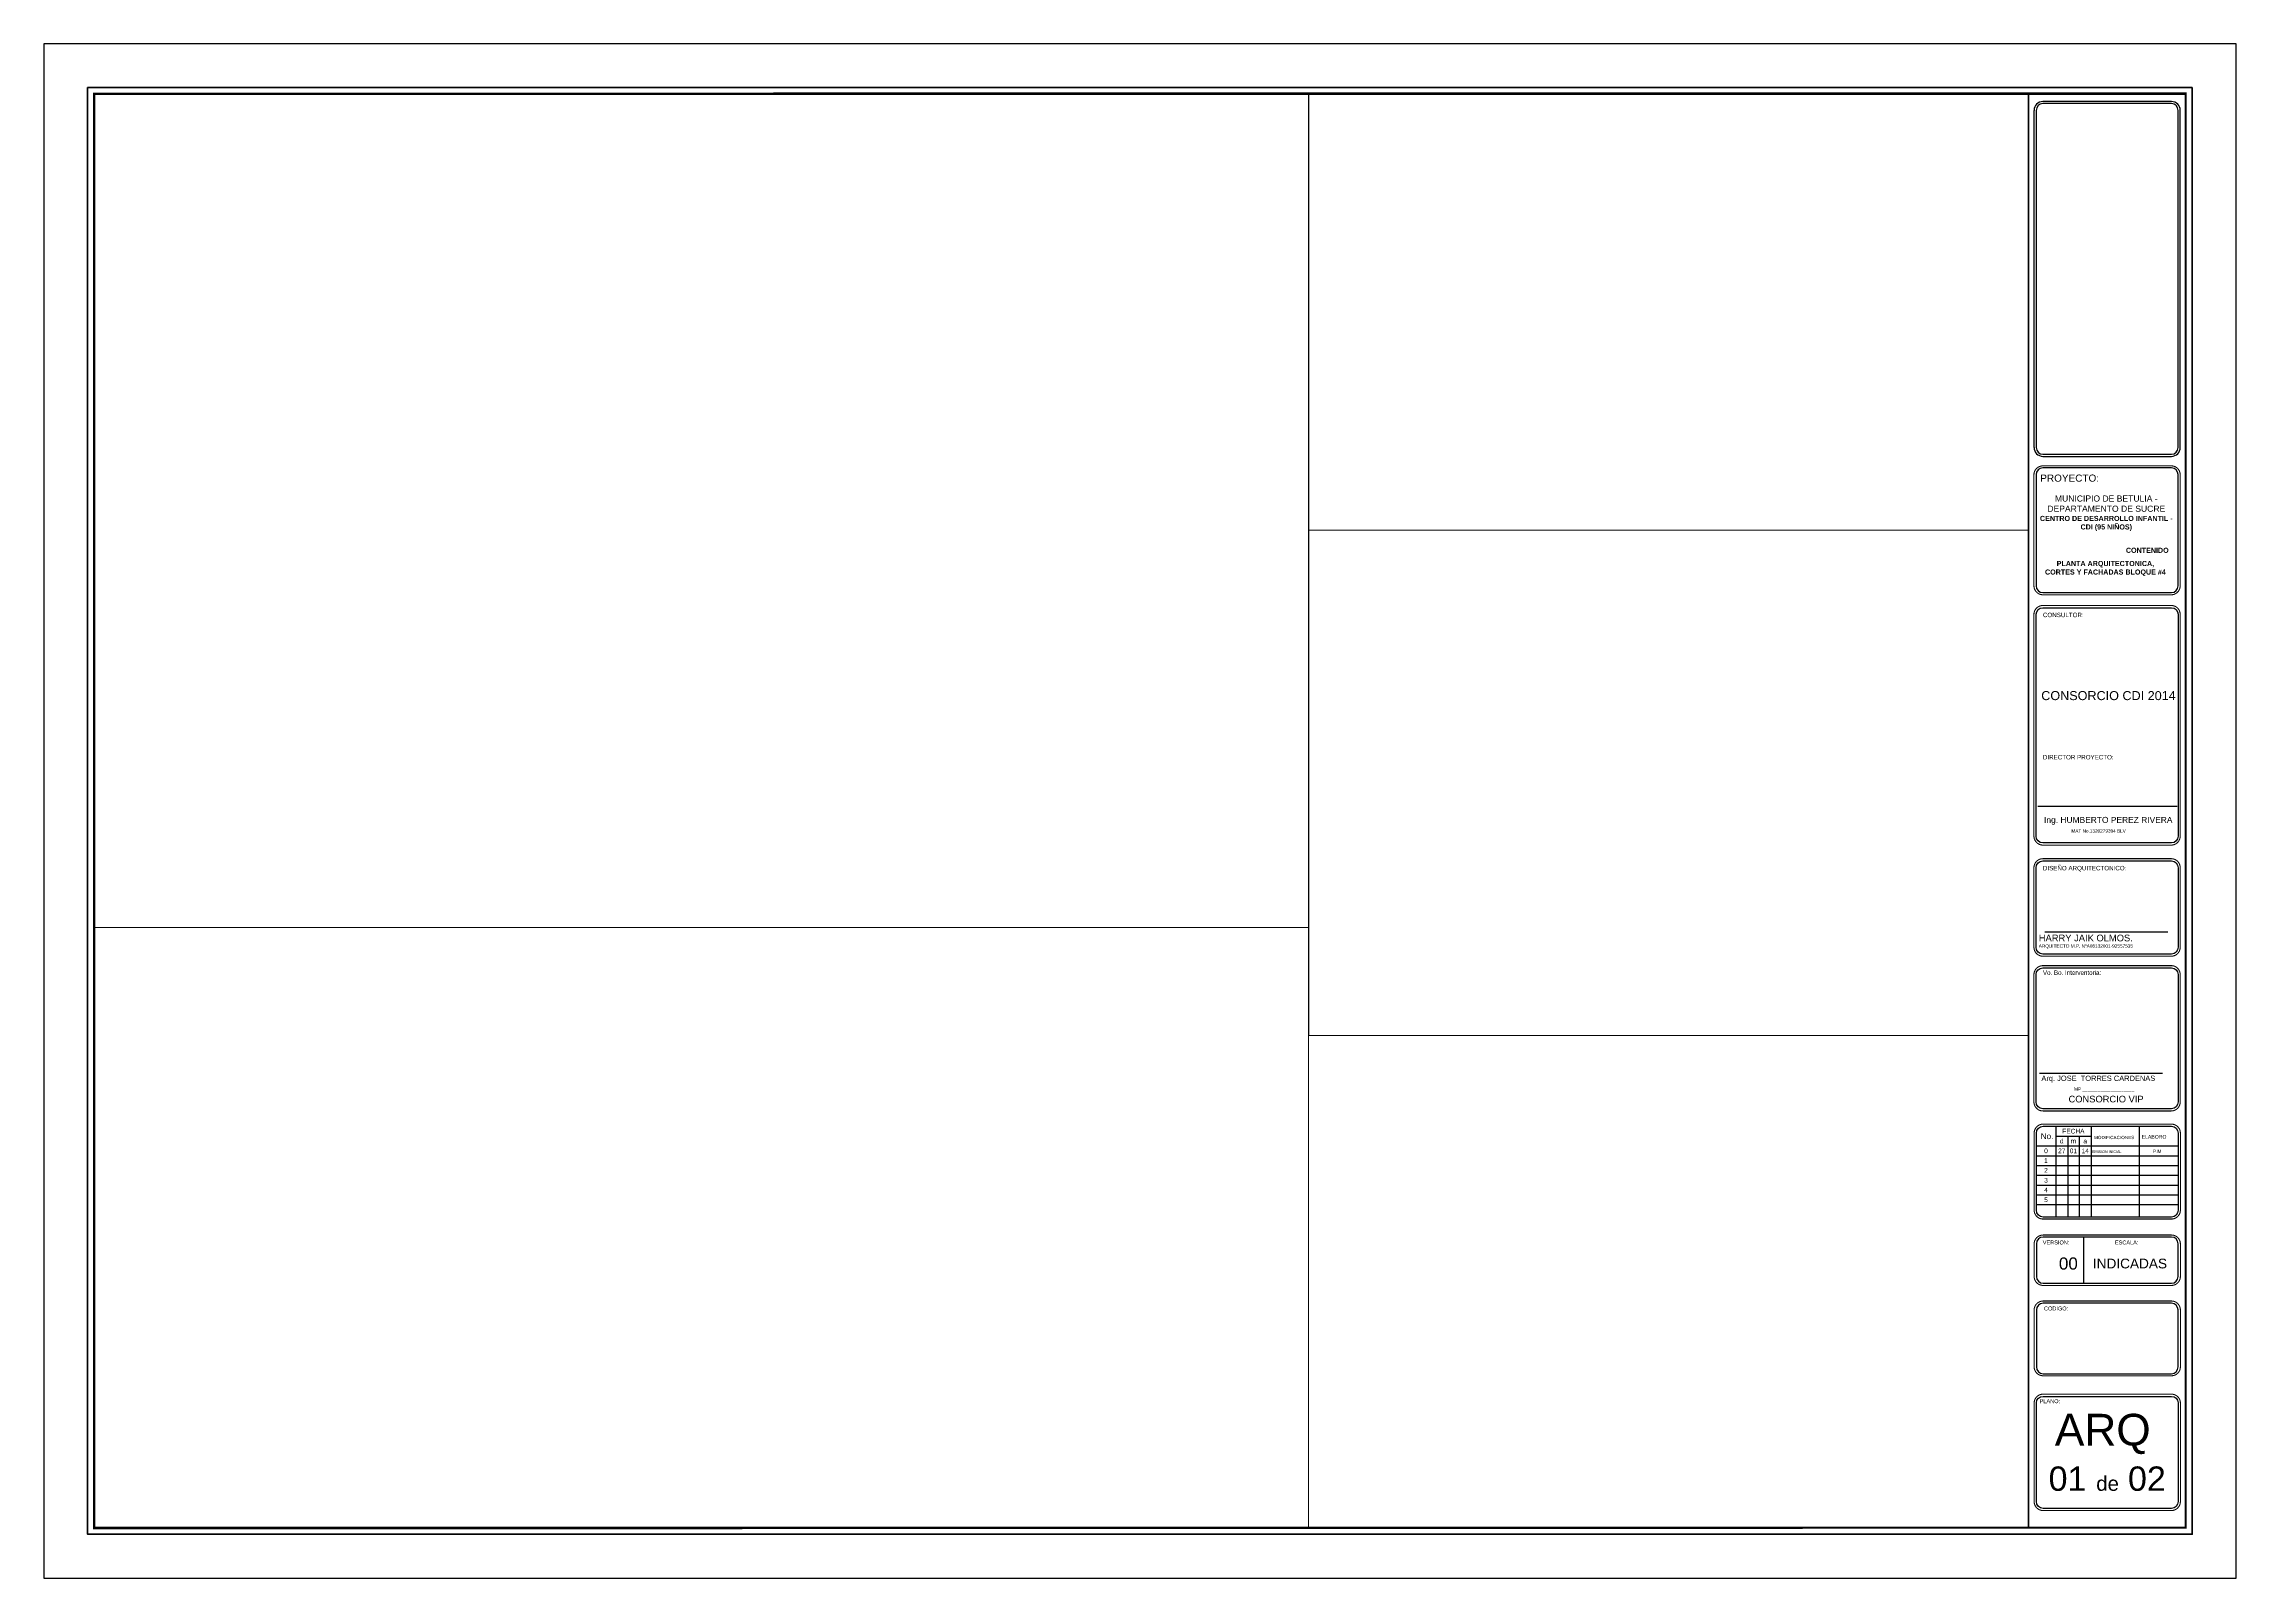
# Paper-space layout 'ARQ4 PLANO 1' of a CAD drawing. Header units: millimetres. Extents: x -76.95 to -75.95, y 40.01 to 40.71.
import ezdxf
from ezdxf.enums import TextEntityAlignment as Align

# ---------------------------------------------------------------- set-up
doc = ezdxf.new("R2010")
doc.units = ezdxf.units.MM
doc.header["$LTSCALE"] = 0.5
doc.linetypes.add('CONTINUA', pattern=[0])
doc.layers.add('0-JARDI', color=3, linetype='CONTINUA', lineweight=15)
doc.layers.add('MARGEN', color=144, linetype='Continuous', lineweight=50)
doc.layers.add('NOIMPRIMIBLES', color=252, linetype='Continuous', plot=False)
doc.layers.add('T_TEXTO ESPECIFICACIONES', color=140, linetype='Continuous')
doc.layers.add('X_REFERENCIAS', color=5, linetype='Continuous')
doc.styles.add('ARIAL', font='Arial.ttf', dxfattribs={"height": 0.5})
doc.styles.add('ROTULO', font='swissl.ttf')
doc.styles.add('TEXT_ROTULO_ING', font='swisse.ttf', dxfattribs={"height": 0.3})

psp = doc.layouts.new('ARQ4 PLANO 1')

# ---------------------------------------------------------------- linework, layer by layer
at = {"layer": '0-JARDI'}
psp.add_lwpolyline([(-76.0471, 40.0424), (-76.0471, 40.6875)], dxfattribs=at)
at = {"layer": 'MARGEN', "lineweight": 120}
psp.add_lwpolyline([(-75.9726, 40.6901), (-76.9326, 40.6901), (-76.9326, 40.0301), (-75.9726, 40.0301)], close=True, dxfattribs=at)
at = {"layer": 'MARGEN'}
psp.add_lwpolyline([(-75.9756, 40.6871), (-76.9296, 40.6871), (-76.9296, 40.0331), (-75.9756, 40.0331)], close=True, dxfattribs=at)
at = {"layer": 'NOIMPRIMIBLES'}
psp.add_lwpolyline([(-75.9526, 40.7101), (-76.9526, 40.7101), (-76.9526, 40.0101), (-75.9526, 40.0101)], close=True, dxfattribs=at)
at = {"layer": 'T_TEXTO ESPECIFICACIONES'}
for points in [[(-76.043, 40.3622), (-75.9795, 40.3622)], [(-76.0399, 40.3049), (-75.9838, 40.3049)], [(-76.0423, 40.2405), (-75.9862, 40.2405)], [(-76.0348, 40.2162), (-76.0348, 40.1748)], [(-76.0348, 40.2117), (-76.0187, 40.2117)], [(-76.0294, 40.2117), (-76.0294, 40.1748)], [(-76.0241, 40.2117), (-76.0241, 40.1748)], [(-76.0187, 40.2162), (-76.0187, 40.1748)], [(-75.9968, 40.2162), (-75.9968, 40.1748)], [(-76.0437, 40.2073), (-75.979, 40.2073)], [(-76.0437, 40.2028), (-75.979, 40.2028)], [(-76.0437, 40.1983), (-75.979, 40.1983)], [(-76.0437, 40.1939), (-75.979, 40.1939)], [(-76.0437, 40.1894), (-75.979, 40.1894)], [(-76.0437, 40.185), (-75.979, 40.185)], [(-76.0437, 40.1805), (-75.979, 40.1805)]]:
    psp.add_lwpolyline(points, dxfattribs=at)
at = {"layer": 'X_REFERENCIAS'}
for p, q in [((-75.9821, 40.6837), (-76.0407, 40.6837)), ((-76.0448, 40.6797), (-76.0448, 40.5259)), ((-75.9781, 40.5259), (-75.9781, 40.6797)), ((-76.0407, 40.5218), (-75.9821, 40.5218))]:
    psp.add_line(p, q, dxfattribs=at)
at = {"layer": 'X_REFERENCIAS', "linetype": 'Continuous'}
for p, q in [((-75.9821, 40.6828), (-76.0407, 40.6828)), ((-76.0438, 40.6797), (-76.0438, 40.5259)), ((-75.979, 40.5259), (-75.979, 40.6797)), ((-76.0407, 40.5228), (-75.9821, 40.5228))]:
    psp.add_line(p, q, dxfattribs=at)
at = {"layer": 'X_REFERENCIAS', "const_width": 0.000974}
psp.add_lwpolyline([(-75.9756, 40.0331), (-76.9296, 40.0328), (-76.9296, 40.6873), (-75.9756, 40.6875)], close=True, dxfattribs=at)
at = {"layer": 'X_REFERENCIAS'}
for points, const_width in [([(-76.0474, 40.6871), (-76.0474, 40.0331)], 0.000539), ([(-76.0471, 40.6875), (-76.0471, 40.0331)], 0.000537)]:
    psp.add_lwpolyline(points, dxfattribs=dict(at, const_width=const_width))
at = {"layer": 'X_REFERENCIAS', "const_width": 0.000487}
for points in [[(-75.9821, 40.5175), (-76.0407, 40.5175, 0.41421), (-76.0448, 40.5135), (-76.0448, 40.4628, 0.41421), (-76.0407, 40.4587), (-75.9821, 40.4587, 0.41421), (-75.9781, 40.4628), (-75.9781, 40.5135, 0.41421)], [(-76.0407, 40.4538), (-75.9821, 40.4538, -0.41421), (-75.9781, 40.4498), (-75.9781, 40.3486, -0.41421), (-75.9821, 40.3445), (-76.0407, 40.3445, -0.41421), (-76.0448, 40.3486), (-76.0448, 40.4498, -0.41421)], [(-76.0407, 40.3383), (-75.9821, 40.3383, -0.41421), (-75.9781, 40.3342), (-75.9781, 40.2979, -0.41421), (-75.9821, 40.2938), (-76.0407, 40.2938, -0.41421), (-76.0448, 40.2979), (-76.0448, 40.3342, -0.41421)], [(-76.0407, 40.2895), (-75.9821, 40.2895, -0.41421), (-75.9781, 40.2854), (-75.9781, 40.2273, -0.41421), (-75.9821, 40.2232), (-76.0407, 40.2232, -0.41421), (-76.0448, 40.2273), (-76.0448, 40.2854, -0.41421)], [(-76.0406, 40.2172), (-75.9821, 40.2172, -0.41421), (-75.978, 40.2131), (-75.978, 40.1779, -0.41421), (-75.9821, 40.1739), (-76.0406, 40.1739, -0.41421), (-76.0447, 40.1779), (-76.0447, 40.2131, -0.41421)], [(-75.9821, 40.1666), (-76.0406, 40.1666, 0.41421), (-76.0447, 40.1626), (-76.0447, 40.1477, 0.41421), (-76.0406, 40.1436), (-75.9821, 40.1436, 0.41421), (-75.978, 40.1477), (-75.978, 40.1626, 0.41421)], [(-75.9821, 40.1365), (-76.0406, 40.1365, 0.41421), (-76.0447, 40.1324), (-76.0447, 40.1064, 0.41421), (-76.0406, 40.1024), (-75.9821, 40.1024, 0.41421), (-75.978, 40.1064), (-75.978, 40.1324, 0.41421)], [(-76.0406, 40.094), (-75.9821, 40.094, -0.41421), (-75.978, 40.09), (-75.978, 40.045, -0.41421), (-75.9821, 40.0409), (-76.0406, 40.0409, -0.41421), (-76.0447, 40.045), (-76.0447, 40.09, -0.41421)]]:
    psp.add_lwpolyline(points, format="xyb", close=True, dxfattribs=at)
at = {"layer": 'X_REFERENCIAS', "linetype": 'Continuous'}
for points in [[(-75.9821, 40.5166), (-76.0407, 40.5166, 0.41421), (-76.0438, 40.5135), (-76.0438, 40.4628, 0.41421), (-76.0407, 40.4597), (-75.9821, 40.4597, 0.41421), (-75.979, 40.4628), (-75.979, 40.5135, 0.41421)], [(-76.0407, 40.4528), (-75.9821, 40.4528, -0.41421), (-75.979, 40.4498), (-75.979, 40.3486, -0.41421), (-75.9821, 40.3455), (-76.0407, 40.3455, -0.41421), (-76.0438, 40.3486), (-76.0438, 40.4498, -0.41421)], [(-76.0407, 40.3373), (-75.9821, 40.3373, -0.41421), (-75.979, 40.3342), (-75.979, 40.2979, -0.41421), (-75.9821, 40.2948), (-76.0407, 40.2948, -0.41421), (-76.0438, 40.2979), (-76.0438, 40.3342, -0.41421)], [(-76.0407, 40.2885), (-75.9821, 40.2885, -0.41421), (-75.979, 40.2854), (-75.979, 40.2273, -0.41421), (-75.9821, 40.2242), (-76.0407, 40.2242, -0.41421), (-76.0438, 40.2273), (-76.0438, 40.2854, -0.41421)], [(-76.0406, 40.2162), (-75.9821, 40.2162, -0.41421), (-75.979, 40.2131), (-75.979, 40.1779, -0.41421), (-75.9821, 40.1748), (-76.0406, 40.1748, -0.41421), (-76.0437, 40.1779), (-76.0437, 40.2131, -0.41421)], [(-75.9821, 40.1657), (-76.0406, 40.1657, 0.41421), (-76.0437, 40.1626), (-76.0437, 40.1477, 0.41421), (-76.0406, 40.1446), (-75.9821, 40.1446, 0.41421), (-75.979, 40.1477), (-75.979, 40.1626, 0.41421)], [(-75.9821, 40.1355), (-76.0406, 40.1355, 0.41421), (-76.0437, 40.1324), (-76.0437, 40.1064, 0.41421), (-76.0406, 40.1033), (-75.9821, 40.1033, 0.41421), (-75.979, 40.1064), (-75.979, 40.1324, 0.41421)], [(-76.0406, 40.093), (-75.9821, 40.093, -0.41421), (-75.979, 40.09), (-75.979, 40.045, -0.41421), (-75.9821, 40.0419), (-76.0406, 40.0419, -0.41421), (-76.0437, 40.045), (-76.0437, 40.09, -0.41421)]]:
    psp.add_lwpolyline(points, format="xyb", close=True, dxfattribs=at)
psp.add_lwpolyline([(-76.0222, 40.1657), (-76.0222, 40.1446)], dxfattribs=at)
at = {"layer": 'X_REFERENCIAS'}
for centre, start, end in [((-76.0407, 40.6797), 90, 180), ((-75.9821, 40.6797), 360, 90), ((-76.0407, 40.5259), 180, 270), ((-75.9821, 40.5259), 270, 0)]:
    psp.add_arc(centre, 0.00405, start, end, dxfattribs=at)
at = {"layer": 'X_REFERENCIAS', "linetype": 'Continuous'}
for centre, start, end in [((-76.0407, 40.6797), 90, 180), ((-75.9821, 40.6797), 360, 90), ((-76.0407, 40.5259), 180, 270), ((-75.9821, 40.5259), 270, 0)]:
    psp.add_arc(centre, 0.00308, start, end, dxfattribs=at)

# ---------------------------------------------------------------- texts
at = {"style": 'ARIAL'}
for s, height, p in [('CONSORCIO CDI 2014', 0.004116, (-76.0108, 40.4127)), ('Ing. HUMBERTO PEREZ RIVERA', 0.002744, (-76.0109, 40.356))]:
    psp.add_text(s, height=height, dxfattribs=at).set_placement(p, align=Align.MIDDLE_CENTER)
at = {"layer": 'T_TEXTO ESPECIFICACIONES', "style": 'TEXT_ROTULO_ING'}
for s, height, p in [('CONSULTOR:', 0.00203, (-76.0407, 40.4495)), ('DIRECTOR PROYECTO:', 0.002027, (-76.0407, 40.3846)), ('DISEÑO ARQUITECTONICO:', 0.002027, (-76.0407, 40.334)), ('Vo. Bo. Interventoria:', 0.002027, (-76.0407, 40.2863)), ('EMISION INICIAL', 0.001205, (-76.0183, 40.2046)), ('PLANO:', 0.00182, (-76.0422, 40.0908))]:
    psp.add_text(s, height=height, dxfattribs=at).set_placement(p, align=Align.MIDDLE_LEFT)
for s, height, p in [('MAT No.1320279394 BLV', 0.001521, (-76.0277, 40.3502)), ('HARRY JAIK OLMOS.', 0.003054, (-76.0426, 40.3006)), ('ARQUITECTO M.P. NºA08132001-92557535   ', 0.001527, (-76.0426, 40.2977)), ('Arq. JOSE  TORRES CARDENAS', 0.002433, (-76.0414, 40.2369)), ('MP ____________________', 0.001521, (-76.0265, 40.2324)), ('01', 0.01111, (-76.0381, 40.0499)), ('02', 0.01111, (-76.0019, 40.0499))]:
    psp.add_text(s, height=height, dxfattribs=at).set_placement(p)
at = {"layer": 'T_TEXTO ESPECIFICACIONES'}
for s, height, style, p in [('No.', 0.00268, 'TEXT_ROTULO_ING', (-76.0388, 40.2117)), ('d', 0.00214, 'TEXT_ROTULO_ING', (-76.0321, 40.2095)), ('FECHA', 0.00214, 'TEXT_ROTULO_ING', (-76.0268, 40.214)), ('m', 0.00214, 'TEXT_ROTULO_ING', (-76.0268, 40.2095)), ('a', 0.00214, 'TEXT_ROTULO_ING', (-76.0214, 40.2095)), ('MODIFICACIONES', 0.001506, 'TEXT_ROTULO_ING', (-76.0082, 40.2111)), ('ELABORO', 0.00167, 'TEXT_ROTULO_ING', (-75.99, 40.2114)), ('0', 0.00214, 'TEXT_ROTULO_ING', (-76.0393, 40.205)), ('1', 0.00214, 'TEXT_ROTULO_ING', (-76.0393, 40.2006)), ('27', 0.00214, 'TEXT_ROTULO_ING', (-76.0321, 40.205)), ('01', 0.00214, 'TEXT_ROTULO_ING', (-76.0268, 40.205)), ('14', 0.00214, 'TEXT_ROTULO_ING', (-76.0214, 40.205)), ('P.M', 0.00161, 'TEXT_ROTULO_ING', (-75.9886, 40.2048)), ('3', 0.00214, 'TEXT_ROTULO_ING', (-76.0393, 40.1916)), ('2', 0.00214, 'TEXT_ROTULO_ING', (-76.0393, 40.1961)), ('4', 0.00214, 'TEXT_ROTULO_ING', (-76.0393, 40.1872)), ('5', 0.00214, 'TEXT_ROTULO_ING', (-76.0393, 40.1827)), ('VERSION:', 0.00182, 'TEXT_ROTULO_ING', (-76.0347, 40.1632)), ('ESCALA:', 0.00182, 'TEXT_ROTULO_ING', (-76.0025, 40.1632)), ('00', 0.00556, 'ROTULO', (-76.0291, 40.1536)), ('INDICADAS', 0.00445, 'ROTULO', (-76.001, 40.1536)), ('CODIGO:', 0.00182, 'TEXT_ROTULO_ING', (-76.0347, 40.1331)), ('ARQ', 0.01445, 'TEXT_ROTULO_ING', (-76.0134, 40.0778))]:
    psp.add_text(s, height=height, dxfattribs=dict(at, style=style)).set_placement(p, align=Align.MIDDLE_CENTER)
at = {"layer": 'T_TEXTO ESPECIFICACIONES', "style": 'TEXT_ROTULO_ING'}
psp.add_text('de', height=0.00667, dxfattribs=at).set_placement((-76.0112, 40.0499), align=Align.CENTER)
at = {"layer": 'T_TEXTO ESPECIFICACIONES', "attachment_point": 5, "style": 'TEXT_ROTULO_ING'}
for s, width, gutter_width, heights, insert, char_height in [('PROYECTO:', 6.482928, 1.3377, [2.8005], (-76.0285, 40.5119), 0.00326), ('{\\H0.85714x;MUNICIPIO DE BETULIA - DEPARTAMENTO DE SUCRE \\P\\fSwis721 Ex BT|b1|i0|c0|p34;\\H0.83334x;CENTRO DE DESARROLLO INFANTIL - CDI (95 NIÑOS)}', 0.066223, 1.3377, [0.0508], (-76.0118, 40.4959), 0.00326), ('\\P{\\fSwis721 Ex BT|b1|i0|c0|p34;\\H0.71429x;CONTENIDO}', 0.099218, 1.3377, [0.0141], (-75.9931, 40.4817), 0.00326), ('CONSORCIO VIP', 7.733234, 1.5, [0], (-76.0119, 40.2286), 0.003041)]:
    psp.add_mtext_dynamic_manual_height_columns(s, width=width, gutter_width=gutter_width, heights=heights, dxfattribs=dict(at, insert=insert, char_height=char_height))
at = {"layer": 'T_TEXTO ESPECIFICACIONES', "insert": (-76.0122, 40.4734), "char_height": 0.00326, "width": 0.05668, "attachment_point": 5, "style": 'TEXT_ROTULO_ING'}
psp.add_mtext('\\P{\\fSwis721 Ex BT|b1|i0|c0|p34;\\H0.71429x;PLANTA ARQUITECTONICA, CORTES Y FACHADAS BLOQUE #4}', dxfattribs=at)

# ---------------------------------------------------------------- viewports
at = {"layer": '0', "view_target_point": (2582.8072, 1758.2563)}
psp.add_viewport(center=(-76.6526, 40.4972), size=(0.5539, 0.380505), view_center_point=(61.1503, -671.026), view_height=19.025239, dxfattribs=at)
for center, size, view_center_point, view_height, status in [((-76.2115, 40.5878), (0.3282, 0.199348), (133.668, -699.1629), 9.967395, 3), ((-76.2115, 40.3729), (0.3282, 0.230501), (243.0055, -699.5923), 11.525054, 5), ((-76.6526, 40.17), (0.5539, 0.273903), (61.7234, -699.0163), 13.695127, 4), ((-76.2114, 40.1453), (0.3285, 0.224558), (217.1157, -699.1156), 11.227917, 6)]:
    psp.add_viewport(center=center, size=size, view_center_point=view_center_point, view_height=view_height, status=status, dxfattribs=at)

doc.saveas('drawing.dxf')
